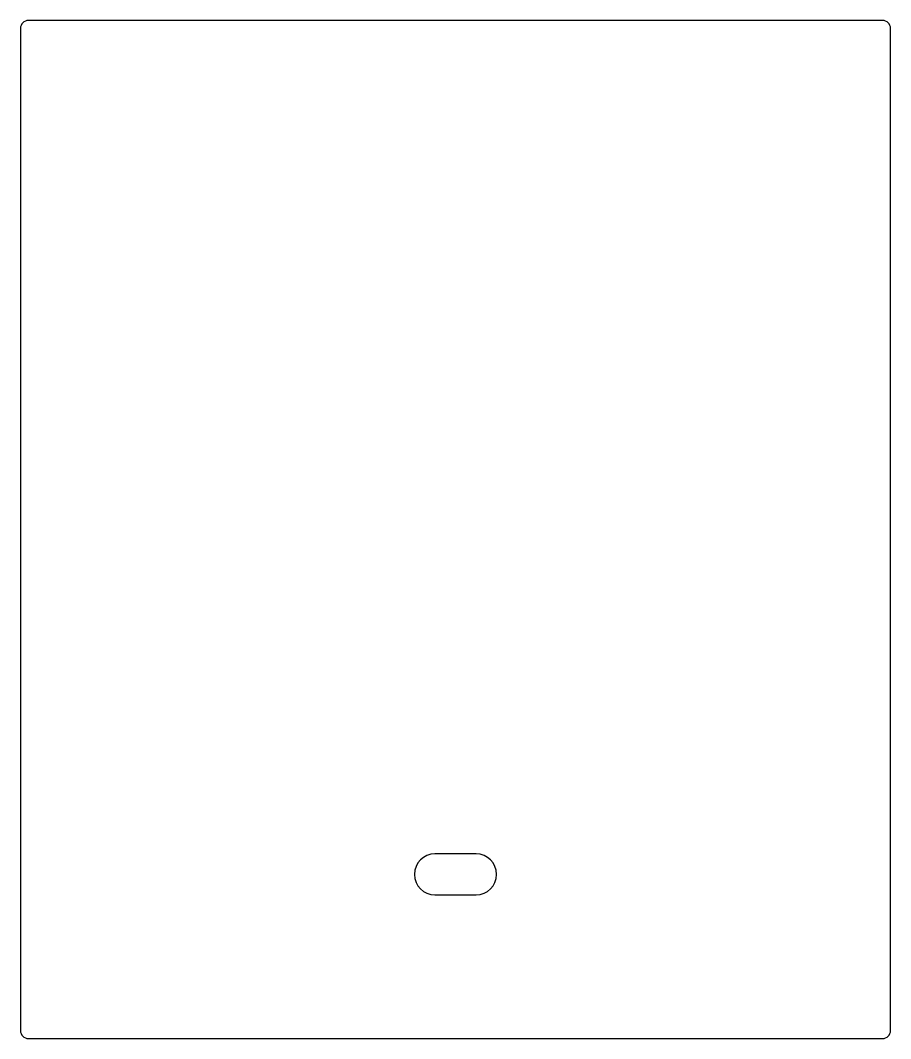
# Model space of a CAD drawing. Header units: millimetres. Extents: x -106 to 106, y -124 to 124.
import ezdxf

# ---------------------------------------------------------------- set-up
doc = ezdxf.new("R2010")
doc.units = ezdxf.units.MM

msp = doc.modelspace()

# ---------------------------------------------------------------- linework, layer by layer
at = {"color": 7, "linetype": 'Continuous', "lineweight": 25}
for p, q in [((-106, 122), (-106, -122)), ((104, 124), (-104, 124)), ((106, -122), (106, 122)), ((5, -79), (-5, -79)), ((-5, -89), (5, -89)), ((-104, -124), (104, -124))]:
    msp.add_line(p, q, dxfattribs=at)
for centre, radius, start, end in [((104, 122), 2, 0, 90), ((-104, 122), 2, 90, 180), ((-5, -84), 5, 90, 270), ((5, -84), 5, 270, 90), ((-104, -122), 2, 180, 270), ((104, -122), 2, 270, 0)]:
    msp.add_arc(centre, radius, start, end, dxfattribs=at)

doc.saveas('drawing.dxf')
